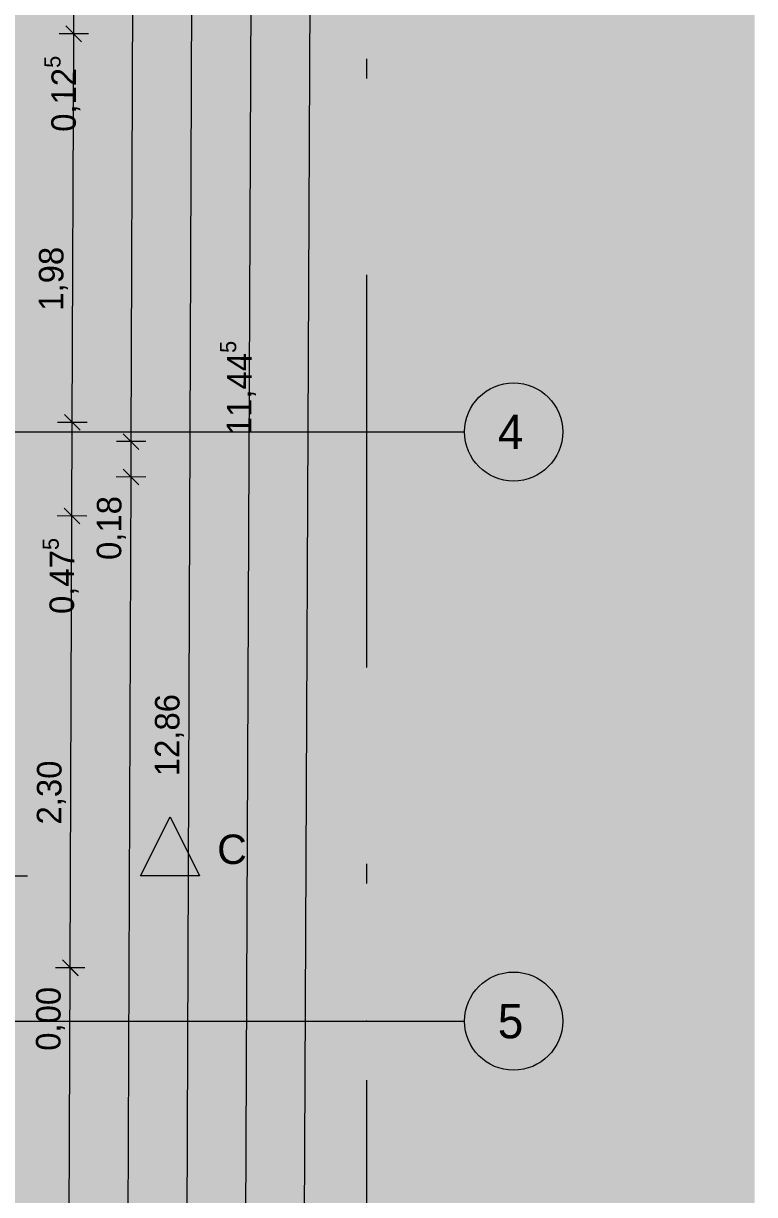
# Model space of a CAD drawing. Header units: metres. Extents: x -3 to 171, y -23 to 41.
# Drawn here: x 19.25 to 22.98, y -9.88 to -3.92 of the extents above; entities that cross this region are included whole.
import ezdxf

# ---------------------------------------------------------------- set-up
doc = ezdxf.new("R2010")
doc.units = ezdxf.units.M
doc.header["$MEASUREMENT"] = 0
doc.linetypes.add('Achse', pattern=[0.004, 0.002, -0.001, 0, -0.001])
doc.linetypes.add('Schnittlinie', pattern=[0.006, 0.003, -0.0015, 0, -0.0015])
for name, color, linetype in [('4._1.DG PP STG1_1_000 Achsraster', 7, 'Continuous'), ('4._1.DG PP STG1_1_725 Nachbarbebauung', 7, 'Continuous'), ('4._1.DG PP STG1_1_851 Marker Schnitt', 7, 'Continuous'), ('4._1.DG PP STG1_1_950 Polierplan Bemaßung', 7, 'Continuous')]:
    doc.layers.add(name, color=color, linetype=linetype)
doc.styles.add('ERSTELLTER_STIL_1', font='arial.ttf')
doc.styles.add('ERSTELLTER_STIL_2', font='')
doc.styles.get('ERSTELLTER_STIL_2').set_extended_font_data('Eurostile')

msp = doc.modelspace()

# ---------------------------------------------------------------- hatches: boundary and pattern name
at = {"layer": '4._1.DG PP STG1_1_725 Nachbarbebauung', "linetype": 'Continuous', "lineweight": 0, "true_color": 0x1f1f1f}
msp.add_hatch(color=250, dxfattribs=at).paths.add_polyline_path([(18.9876, -0.0005), (18.958, -11.4452), (22.9775, -11.4791), (22.9775, -0.0038)])
at = {"layer": '4._1.DG PP STG1_1_851 Marker Schnitt', "linetype": 'Continuous', "lineweight": 0, "true_color": 0x000000}
msp.add_hatch(color=18, dxfattribs=at).paths.add_polyline_path([(20.15, -8.2598), (20, -7.9598), (19.85, -8.2598)])

# ---------------------------------------------------------------- linework, layer by layer
at = {"layer": '4._1.DG PP STG1_1_000 Achsraster', "color": 5, "linetype": 'Achse', "lineweight": 0, "ltscale": 1000}
for p, q in [((21, 3), (21, -22.5231)), ((-1.5, -6), (21, -6)), ((21, -6), (21.5, -6)), ((-1.5, -9), (21, -9)), ((21, -9), (21.5, -9))]:
    msp.add_line(p, q, dxfattribs=at)
at = {"layer": '4._1.DG PP STG1_1_000 Achsraster', "color": 5, "linetype": 'Continuous', "lineweight": 0, "ltscale": 1000}
for centre in [(21.75, -6), (21.75, -9)]:
    msp.add_circle(centre, 0.25, dxfattribs=at)
at = {"layer": '4._1.DG PP STG1_1_000 Achsraster', "color": 5, "linetype": 'Achse', "lineweight": 0, "ltscale": 1000}
for p in [(21, -6), (21, -6), (21, -9), (21, -9)]:
    msp.add_point(p, dxfattribs=at)
at = {"layer": '4._1.DG PP STG1_1_851 Marker Schnitt', "color": 7, "linetype": 'Schnittlinie', "lineweight": 13, "ltscale": 1000}
msp.add_line((14.6743, -8.2598), (19.85, -8.2598), dxfattribs=at)
at = {"layer": '4._1.DG PP STG1_1_851 Marker Schnitt', "color": 7, "linetype": 'Continuous', "lineweight": 13, "ltscale": 1000, "flags": 128}
msp.add_lwpolyline([(20.15, -8.2598), (19.85, -8.2598), (20, -7.9598)], close=True, dxfattribs=at)
at = {"layer": '4._1.DG PP STG1_1_950 Polierplan Bemaßung', "color": 1, "linetype": 'Continuous', "lineweight": 13, "ltscale": 1000, "true_color": 0xfb0106}
for p, q in [((20.4285, -0.0077), (20.3777, -11.4515)), ((20.7285, -0.009), (20.6286, -22.5231)), ((20.0721, -13.9343), (20.1206, -1.0743))]:
    msp.add_line(p, q, dxfattribs=at)
at = {"layer": '4._1.DG PP STG1_1_950 Polierplan Bemaßung', "color": 76, "linetype": 'Continuous', "lineweight": 13, "ltscale": 1000, "true_color": 0x3f7f02}
for p, q in [((19.802, -6.0493), (19.8236, -0.3143)), ((19.7622, -6.0092), (19.8419, -6.0895)), ((19.877, -6.0496), (19.727, -6.049)), ((19.8013, -6.2293), (19.802, -6.0493)), ((19.7615, -6.1892), (19.8412, -6.2695)), ((19.8763, -6.2296), (19.7263, -6.229)), ((19.7694, -14.6943), (19.8013, -6.2293))]:
    msp.add_line(p, q, dxfattribs=at)
at = {"layer": '4._1.DG PP STG1_1_950 Polierplan Bemaßung', "color": 6, "linetype": 'Continuous', "lineweight": 13, "ltscale": 1000, "true_color": 0xfb02fe}
for p, q in [((19.5098, -3.9732), (19.5103, -3.8482)), ((19.47, -3.933), (19.5497, -4.0133)), ((19.5848, -3.9735), (19.4348, -3.9729)), ((19.5024, -5.9514), (19.5098, -3.9732)), ((19.5774, -5.9517), (19.4274, -5.9512)), ((19.4625, -5.9113), (19.5422, -5.9916)), ((19.5006, -6.4282), (19.5024, -5.9514)), ((19.5756, -6.4285), (19.4256, -6.428)), ((19.4607, -6.3881), (19.5404, -6.4684)), ((19.4919, -8.7282), (19.5006, -6.4282)), ((19.4521, -8.688), (19.5318, -8.7683)), ((19.5318, -8.7687), (19.4521, -8.6884)), ((19.5669, -8.7285), (19.4169, -8.7279)), ((19.5669, -8.7289), (19.4169, -8.7283)), ((19.4694, -14.6932), (19.4919, -8.7286)), ((19.4919, -8.7286), (19.4919, -8.7282))]:
    msp.add_line(p, q, dxfattribs=at)

# ---------------------------------------------------------------- texts
at = {"layer": '4._1.DG PP STG1_1_000 Achsraster', "color": 5, "linetype": 'Continuous', "lineweight": 0, "char_height": 0.175, "attachment_point": 1, "style": 'ERSTELLTER_STIL_2'}
for s, insert in [('\\A1;{\\pql;\\pt0;\\fEurostile|b0|i0|c0|p0;\\W1.000000;4}', (21.6695, -5.9125)), ('\\A1;{\\pql;\\pt0;\\fEurostile|b0|i0|c0|p0;\\W1.000000;5}', (21.6695, -8.9125))]:
    msp.add_mtext(s, dxfattribs=dict(at, insert=insert))
at = {"layer": '4._1.DG PP STG1_1_851 Marker Schnitt', "color": 7, "linetype": 'Continuous', "lineweight": 13, "insert": (20.24, -8.2023), "char_height": 0.15, "attachment_point": 7, "style": 'ERSTELLTER_STIL_1'}
msp.add_mtext('\\A1;{\\pql;\\pt0;\\fArial|b0|i0|c0|p0;\\W1.000000;C}', dxfattribs=at)
at = {"layer": '4._1.DG PP STG1_1_950 Polierplan Bemaßung', "color": 6, "linetype": 'Continuous', "lineweight": 13, "true_color": 0xfb02fe, "char_height": 0.125, "attachment_point": 7, "rotation": 89.78402, "style": 'ERSTELLTER_STIL_2'}
for s, insert in [('\\A1;{\\pql;\\fEurostile|b0|i0|c0|p0;\\W1.000000;0,12\\fEurostile|b0|i0|c0|p0;\\W1.000000;\\A1{\\H.66x;\\S5^  ;}}', (19.5566, -4.4722)), ('\\A1;{\\pql;\\fEurostile|b0|i0|c0|p0;\\W1.000000;0,47\\fEurostile|b0|i0|c0|p0;\\W1.000000;\\A1{\\H.66x;\\S5^  ;}}', (19.5474, -6.9273))]:
    msp.add_mtext(s, dxfattribs=dict(at, insert=insert))
at = {"layer": '4._1.DG PP STG1_1_950 Polierplan Bemaßung', "color": 6, "linetype": 'Continuous', "lineweight": 13, "true_color": 0xfb02fe, "char_height": 0.125, "width": 0.382966, "attachment_point": 7, "rotation": 89.78402, "style": 'ERSTELLTER_STIL_2'}
for s, insert in [('\\A1;{\\pql;\\fEurostile|b0|i0|c0|p0;\\W1.000000;1,98}', (19.4795, -5.3831)), ('\\A1;{\\pql;\\fEurostile|b0|i0|c0|p0;\\W1.000000;2,30}', (19.4697, -7.999)), ('\\A1;{\\pql;\\fEurostile|b0|i0|c0|p0;\\W1.000000;0,00}', (19.4653, -9.1514))]:
    msp.add_mtext(s, dxfattribs=dict(at, insert=insert))
at = {"layer": '4._1.DG PP STG1_1_950 Polierplan Bemaßung', "color": 1, "linetype": 'Continuous', "lineweight": 13, "true_color": 0xfb0106, "insert": (20.4505, -6.0167), "char_height": 0.125, "attachment_point": 7, "rotation": 89.74578, "style": 'ERSTELLTER_STIL_2'}
msp.add_mtext('\\A1;{\\pql;\\fEurostile|b0|i0|c0|p0;\\W1.000000;11,44\\fEurostile|b0|i0|c0|p0;\\W1.000000;\\A1{\\H.66x;\\S5^  ;}}', dxfattribs=at)
at = {"layer": '4._1.DG PP STG1_1_950 Polierplan Bemaßung', "color": 76, "linetype": 'Continuous', "lineweight": 13, "true_color": 0x3f7f02, "insert": (19.7747, -6.6522), "char_height": 0.125, "width": 0.382966, "attachment_point": 7, "rotation": 89.78402, "style": 'ERSTELLTER_STIL_2'}
msp.add_mtext('\\A1;{\\pql;\\fEurostile|b0|i0|c0|p0;\\W1.000000;0,18}', dxfattribs=at)
at = {"layer": '4._1.DG PP STG1_1_950 Polierplan Bemaßung', "color": 1, "linetype": 'Continuous', "lineweight": 13, "true_color": 0xfb0106, "insert": (20.0704, -7.7532), "char_height": 0.125, "width": 0.497956, "attachment_point": 7, "rotation": 89.78402, "style": 'ERSTELLTER_STIL_2'}
msp.add_mtext('\\A1;{\\pql;\\fEurostile|b0|i0|c0|p0;\\W1.000000;12,86}', dxfattribs=at)

doc.saveas('drawing.dxf')
